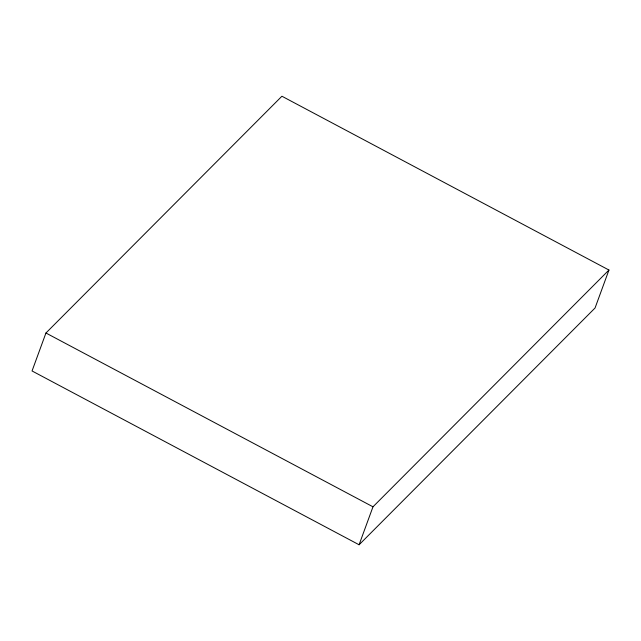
<?xml version="1.0" encoding="UTF-8"?>
<svg xmlns="http://www.w3.org/2000/svg" width="641" height="641" viewBox="0 0 641 641"><rect width="100%" height="100%" fill="white"/><g stroke="black" fill="none" stroke-linecap="round" stroke-linejoin="round"><path stroke-width="0.96" d="M45.944 333.008L32.05 370.963L359.088 544.77L595.056 307.992L608.95 270.037L281.912 96.23L45.944 333.008L372.982 506.807L608.95 270.037M359.088 544.77L372.982 506.807"/></g></svg>
